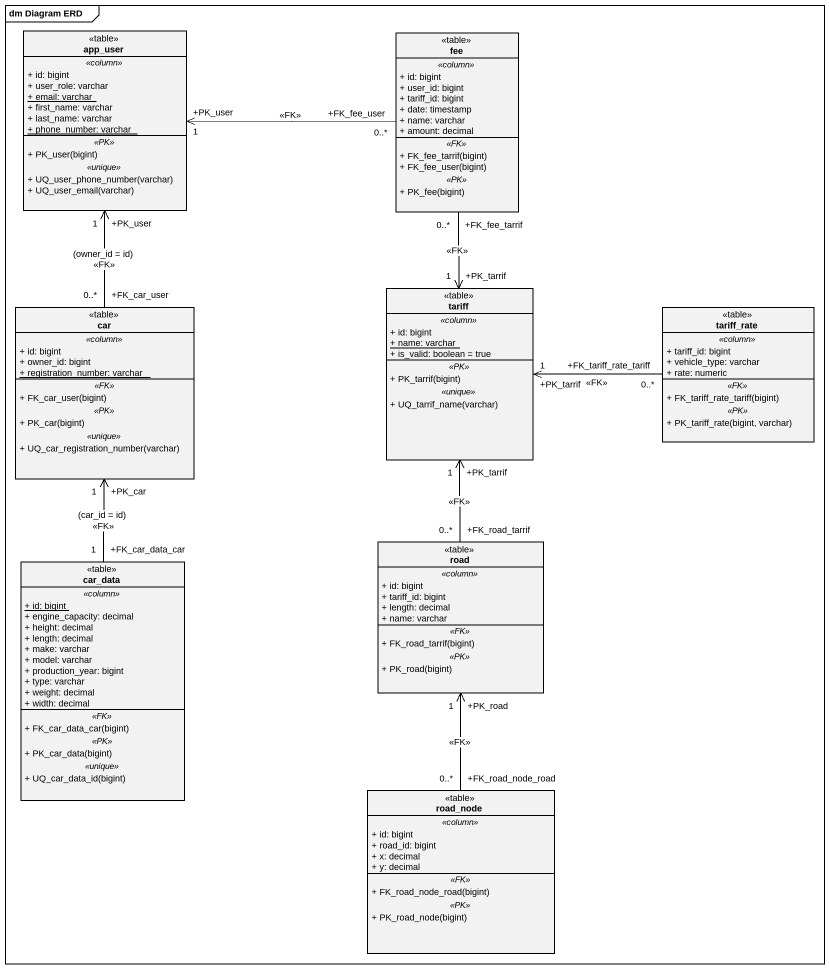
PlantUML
@startuml
mainframe dm Diagram ERD
hide circle
hide empty members
skinparam classAttributeIconSize 0
class app_user <<table>> {
  .. <<column>> ..
  + id: bigint
  + user_role: varchar
  {static} + email: varchar
  + first_name: varchar
  + last_name: varchar
  {static} + phone_number: varchar
  .. <<PK>> ..
  + PK_user(bigint)
  .. <<unique>> ..
  + UQ_user_phone_number(varchar)
  + UQ_user_email(varchar)
}
class fee <<table>> {
  .. <<column>> ..
  + id: bigint
  + user_id: bigint
  + tariff_id: bigint
  + date: timestamp
  + name: varchar
  + amount: decimal
  .. <<FK>> ..
  + FK_fee_tarrif(bigint)
  + FK_fee_user(bigint)
  .. <<PK>> ..
  + PK_fee(bigint)
}
class tariff <<table>> {
  .. <<column>> ..
  + id: bigint
  {static} + name: varchar
  + is_valid: boolean = true
  .. <<PK>> ..
  + PK_tarrif(bigint)
  .. <<unique>> ..
  + UQ_tarrif_name(varchar)
}
class car <<table>> {
  .. <<column>> ..
  + id: bigint
  + owner_id: bigint
  {static} + registration_number: varchar
  .. <<FK>> ..
  + FK_car_user(bigint)
  .. <<PK>> ..
  + PK_car(bigint)
  .. <<unique>> ..
  + UQ_car_registration_number(varchar)
}
class tariff_rate <<table>> {
  .. <<column>> ..
  + tariff_id: bigint
  + vehicle_type: varchar
  + rate: numeric
  .. <<FK>> ..
  + FK_tariff_rate_tariff(bigint)
  .. <<PK>> ..
  + PK_tariff_rate(bigint, varchar)
}
class car_data <<table>> {
  .. <<column>> ..
  {static} + id: bigint
  + engine_capacity: decimal
  + height: decimal
  + length: decimal
  + make: varchar
  + model: varchar
  + production_year: bigint
  + type: varchar
  + weight: decimal
  + width: decimal
  .. <<FK>> ..
  + FK_car_data_car(bigint)
  .. <<PK>> ..
  + PK_car_data(bigint)
  .. <<unique>> ..
  + UQ_car_data_id(bigint)
}
class road <<table>> {
  .. <<column>> ..
  + id: bigint
  + tariff_id: bigint
  + length: decimal
  + name: varchar
  .. <<FK>> ..
  + FK_road_tarrif(bigint)
  .. <<PK>> ..
  + PK_road(bigint)
}
class road_node <<table>> {
  .. <<column>> ..
  + id: bigint
  + road_id: bigint
  + x: decimal
  + y: decimal
  .. <<FK>> ..
  + FK_road_node_road(bigint)
  .. <<PK>> ..
  + PK_road_node(bigint)
}
fee "+FK_fee_user\n0..*" -left-> "+PK_user\n1" app_user : <<FK>>
fee "+FK_fee_tarrif\n0..*" --> "+PK_tarrif\n1" tariff : <<FK>>
car "+FK_car_user\n0..*" -up-> "+PK_user\n1" app_user : (owner_id = id)\n<<FK>>
tariff_rate "+FK_tariff_rate_tariff\n0..*" -left-> "+PK_tarrif\n1" tariff : <<FK>>
car_data "+FK_car_data_car\n1" -up-> "+PK_car\n1" car : (car_id = id)\n<<FK>>
road "+FK_road_tarrif\n0..*" -up-> "+PK_tarrif\n1" tariff : <<FK>>
road_node "+FK_road_node_road\n0..*" -up-> "+PK_road\n1" road : <<FK>>
@enduml
